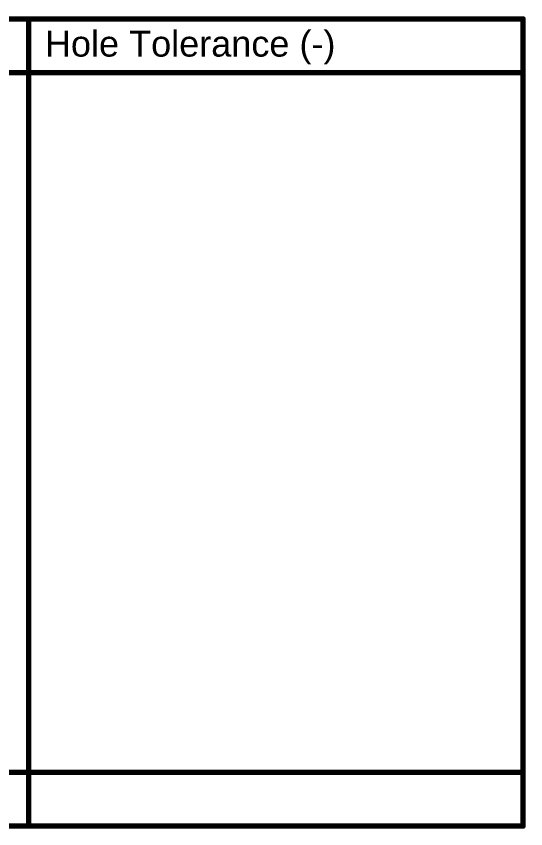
# Model space of a CAD drawing. Header units: inches. Extents: x -5 to 5328, y -4 to 5281.
# Drawn here: x 243.2 to 279.3, y 125.8 to 183.3 of the extents above; entities that cross this region are included whole.
import ezdxf

# ---------------------------------------------------------------- set-up
doc = ezdxf.new("R2010")
doc.units = ezdxf.units.IN
doc.layers.add('Drill Drawing', color=1, linetype='Continuous')
doc.styles.add('Arial', font='', dxfattribs={"height": 0.2})
doc.styles.get('Arial').set_extended_font_data('Arial')

msp = doc.modelspace()

# ---------------------------------------------------------------- linework, layer by layer
at = {"layer": 'Drill Drawing'}
for points in [[(-3.571, 183.159, 0.381, 0.381, 0), (279.153, 183.159, 0.381, 0.381, 0)], [(244.136, 126.009, 0.381, 0.381, 0), (244.136, 183.159, 0.381, 0.381, 0)], [(279.153, 126.009, 0.381, 0.381, 0), (279.153, 183.159, 0.381, 0.381, 0)], [(-3.571, 179.349, 0.381, 0.381, 0), (279.153, 179.349, 0.381, 0.381, 0)], [(-3.571, 129.819, 0.381, 0.381, 0), (279.153, 129.819, 0.381, 0.381, 0)], [(-3.571, 126.009, 0.381, 0.381, 0), (279.153, 126.009, 0.381, 0.381, 0)]]:
    msp.add_lwpolyline(points, format="xyseb", dxfattribs=at)
for points in [[(244.041, 183.159, 0.191, 0.191, 1), (244.232, 183.159, 0.191, 0.191, 1)], [(279.058, 183.159, 0.191, 0.191, 1), (279.248, 183.159, 0.191, 0.191, 1)], [(279.058, 183.159, 0.191, 0.191, 1), (279.248, 183.159, 0.191, 0.191, 1)], [(279.058, 179.349, 0.191, 0.191, 1), (279.248, 179.349, 0.191, 0.191, 1)], [(279.058, 129.819, 0.191, 0.191, 1), (279.248, 129.819, 0.191, 0.191, 1)], [(244.041, 126.009, 0.191, 0.191, 1), (244.232, 126.009, 0.191, 0.191, 1)], [(279.058, 126.009, 0.191, 0.191, 1), (279.248, 126.009, 0.191, 0.191, 1)], [(279.058, 126.009, 0.191, 0.191, 1), (279.248, 126.009, 0.191, 0.191, 1)]]:
    msp.add_lwpolyline(points, format="xyseb", close=True, dxfattribs=at)

# ---------------------------------------------------------------- texts
at = {"layer": 'Drill Drawing', "style": 'Arial'}
msp.add_text('Hole Tolerance (-)', height=1.8288, dxfattribs=at).set_placement((245.279, 180.492))

doc.saveas('drawing.dxf')
